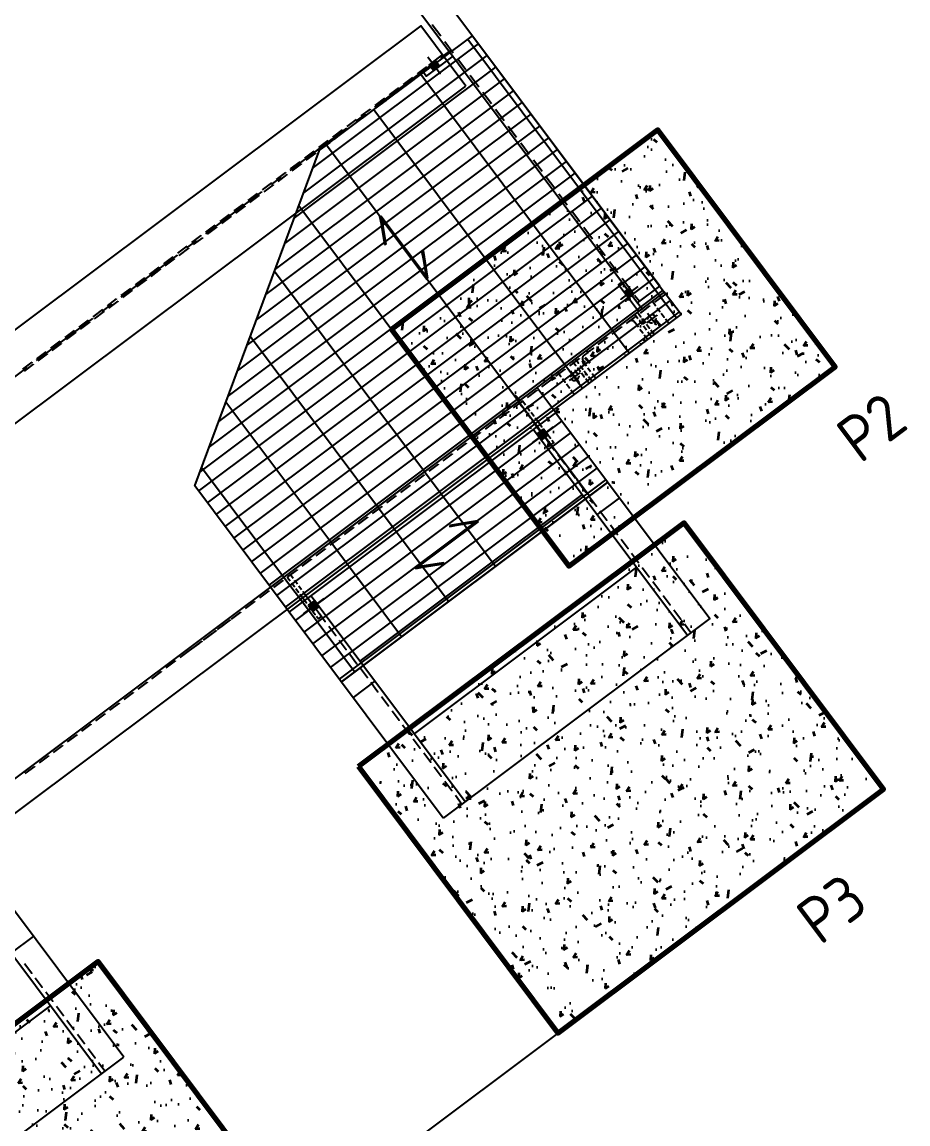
# Model space of a CAD drawing. Header units: metres. Extents: x 214070 to 217049, y 6350584 to 6351315.
# Drawn here: x 214354.674 to 214357.07, y 6351046.161 to 6351049.141 of the extents above; entities that cross this region are included whole.
import ezdxf

# ---------------------------------------------------------------- set-up
doc = ezdxf.new("R2010")
doc.units = ezdxf.units.M
for name, color, linetype, lineweight in [('GG31-E-PLN-001_DC Cable Route Layout Plan_RevA$0$0.25mm TEXT', 7, 'Continuous', 25), ('GG31-E-PLN-001_DC Cable Route Layout Plan_RevA$0$Concrete fill', 8, 'Continuous', 35), ('GG31-E-PLN-001_DC Cable Route Layout Plan_RevA$0$Footing', 7, 'Continuous', 70), ('GG31-E-PLN-001_DC Cable Route Layout Plan_RevA$0$Notes and texts', 7, 'Continuous', 35)]:
    doc.layers.add(name, color=color, linetype=linetype, lineweight=lineweight)
doc.layers.add('GG31-E-PLN-001_DC Cable Route Layout Plan_RevA$0$_0', color=7, linetype='Continuous')
doc.layers.add('GG31-E-PLN-001_DC Cable Route Layout Plan_RevA$0$Equipment', color=7, linetype='Continuous')
doc.styles.add('GG31-E-PLN-001_DC Cable Route Layout Plan_RevA$0$ISOCP', font='isocp.shx')
pattern_1 = [(49.99999999999999, (235573.2487750177, 6326018.134513894), (0.1434520365201507, -0.01255042699651902), [0.015, -0.165]), (355, (235573.2487750177, 6326018.134513894), (-0.0277502667226, 0.1504384267400024), [0.012, -0.132]), (100.45144446, (235573.2607293539, 6326018.133468025), (0.1157017693454224, 0.1378879981937259), [0.01274803839999998, -0.1402284223999997]), (46.18420000000001, (235573.2487750177, 6326018.174513894), (0.2134482661343145, -0.03310385615861531), [0.0225, -0.2475]), (96.63563549, (235573.2665623667, 6326018.171755233), (0.1869323891348457, 0.1948237201549101), [0.0191220684, -0.210342752]), (351.1841639899999, (235573.2487750177, 6326018.174513894), (0.1869323890109546, 0.1948237200539981), [0.018, -0.1980000002]), (21, (235573.2687750177, 6326018.164513894), (0.1193814104236923, -0.08052377813306777), [0.015, -0.165]), (326.0000000000001, (235573.2687750177, 6326018.164513894), (0.04866306638431635, 0.1450300090093706), [0.012, -0.132]), (71.45144474, (235573.2787234685, 6326018.157803579), (0.1680444753459942, 0.06450623056127076), [0.012748038, -0.1402284224]), (37.50000000000001, (235573.2487750177, 6326018.134513894), (0.002431971063458134, 0.0665787707662623), [0, -0.1304, 0, -0.134, 0, -0.1325]), (7.499999999999999, (235573.2487750177, 6326018.134513894), (0.05261390748842972, 0.07888234237647206), [0, -0.0764, 0, -0.1274, 0, -0.0505]), (327.5, (235573.2041750177, 6326018.134513894), (0.1067644872344818, -0.004510974346875952), [0, -0.05, 0, -0.156, 0, -0.207]), (317.5, (235573.1841750177, 6326018.134513894), (0.1166372338684772, 0.02002099646646354), [0, -0.065, 0, -0.1036, 0, -0.147])]

# ---------------------------------------------------------------- blocks, each defined once
blk = doc.blocks.new('GG31-E-PLN-001_DC Cable Route Layout Plan_RevA$0$HVSB-wanertown')
at = {"layer": 'GG31-E-PLN-001_DC Cable Route Layout Plan_RevA$0$Concrete fill'}
h = blk.add_hatch(dxfattribs=at)
h.set_pattern_fill('AR-CONC', color=256, scale=0.02)
h.set_pattern_definition(pattern_1)
h.paths.add_polyline_path([(235599.5501799489, 6326037.091947699), (235600.4501799489, 6326037.091947699), (235600.4501799489, 6326037.891947699), (235599.5501799489, 6326037.891947699)])
h = blk.add_hatch(dxfattribs=at)
h.set_pattern_fill('AR-CONC', color=256, scale=0.02)
h.set_pattern_definition([(49.99999999999999, (235573.8287750177, 6326018.134513894), (0.1434520365201507, -0.01255042699651902), [0.015, -0.165]), (355, (235573.8287750177, 6326018.134513894), (-0.0277502667226, 0.1504384267400024), [0.012, -0.132]), (100.45144446, (235573.8407293539, 6326018.133468025), (0.1157017693454224, 0.1378879981937259), [0.01274803839999998, -0.1402284223999997]), (46.18420000000001, (235573.8287750177, 6326018.174513894), (0.2134482661343145, -0.03310385615861531), [0.0225, -0.2475]), (96.63563549, (235573.8465623667, 6326018.171755233), (0.1869323891348457, 0.1948237201549101), [0.0191220684, -0.210342752]), (351.1841639899999, (235573.8287750177, 6326018.174513894), (0.1869323890109546, 0.1948237200539981), [0.018, -0.1980000002]), (21, (235573.8487750177, 6326018.164513894), (0.1193814104236923, -0.08052377813306777), [0.015, -0.165]), (326.0000000000001, (235573.8487750177, 6326018.164513894), (0.04866306638431635, 0.1450300090093706), [0.012, -0.132]), (71.45144474, (235573.8587234685, 6326018.157803579), (0.1680444753459942, 0.06450623056127076), [0.012748038, -0.1402284224]), (37.50000000000001, (235573.8287750177, 6326018.134513894), (0.002431971063458134, 0.0665787707662623), [0, -0.1304, 0, -0.134, 0, -0.1325]), (7.499999999999999, (235573.8287750177, 6326018.134513894), (0.05261390748842972, 0.07888234237647206), [0, -0.0764, 0, -0.1274, 0, -0.0505]), (327.5, (235573.7841750177, 6326018.134513894), (0.1067644872344818, -0.004510974346875952), [0, -0.05, 0, -0.156, 0, -0.207]), (317.5, (235573.7641750177, 6326018.134513894), (0.1166372338684772, 0.02002099646646354), [0, -0.065, 0, -0.1036, 0, -0.147])])
h.paths.add_polyline_path([(235597.8901799489, 6326036.098947699), (235597.8901799489, 6326036.9989477), (235596.7901799489, 6326036.9989477), (235596.7901799489, 6326036.098947699)])
h = blk.add_hatch(dxfattribs=at)
h.set_pattern_fill('AR-CONC', color=256, scale=0.02)
h.set_pattern_definition(pattern_1)
h.paths.add_polyline_path([(235598.7701799489, 6326036.098947699), (235599.8701799489, 6326036.098947699), (235599.8701799489, 6326036.9989477), (235598.7701799489, 6326036.9989477)])
at = {"layer": 'GG31-E-PLN-001_DC Cable Route Layout Plan_RevA$0$Equipment'}
h = blk.add_hatch(color=256, dxfattribs=at)
h.paths.add_polyline_path([(235600.0806513088, 6326038.403192716), (235600.0604515875, 6326038.403192716), (235600.0806513088, 6326038.384020099)])
h.paths.add_polyline_path([(235600.0604515875, 6326038.403192716), (235600.0806513088, 6326038.384020099), (235600.0604515875, 6326038.384020099)])
h = blk.add_hatch(color=256, dxfattribs=at)
h.paths.add_polyline_path([(235599.6722060956, 6326038.087529274), (235599.6756297772, 6326038.085817433), (235599.7081547522, 6326038.155318169)])
h.paths.add_polyline_path([(235599.6756297772, 6326038.085817433), (235599.7081547522, 6326038.155318169), (235599.7108936975, 6326038.15326396)])
h = blk.add_hatch(color=256, dxfattribs=at)
h.paths.add_polyline_path([(235599.7108936975, 6326038.154291064), (235599.7071276478, 6326038.154291064), (235599.7108936975, 6326037.944077015)])
h.paths.add_polyline_path([(235599.7071276478, 6326038.154291064), (235599.7108936975, 6326037.944077015), (235599.7071276478, 6326037.944077015)])
h = blk.add_hatch(color=256, dxfattribs=at)
h.paths.add_polyline_path([(235599.7081547522, 6326037.944761751), (235599.7108936975, 6326037.944077015), (235599.7430763044, 6326038.013235384)])
h.paths.add_polyline_path([(235599.7108936975, 6326037.944077015), (235599.7430763044, 6326038.013235384), (235599.7468423542, 6326038.011523543)])
h = blk.add_hatch(color=256, dxfattribs=at)
h.paths.add_polyline_path([(235600.1316641645, 6326037.57500414), (235600.1316641645, 6326037.595203862), (235600.1138610202, 6326037.57500414)])
h.paths.add_polyline_path([(235600.1316641645, 6326037.595203862), (235600.1138610202, 6326037.57500414), (235600.1138610202, 6326037.595203862)])
h = blk.add_hatch(color=256, dxfattribs=at)
h.paths.add_polyline_path([(235598.9227621964, 6326037.429497673), (235598.9227621964, 6326037.409297951), (235598.9446737586, 6326037.429497673)])
h.paths.add_polyline_path([(235598.9227621964, 6326037.409297951), (235598.9446737586, 6326037.429497673), (235598.9446737586, 6326037.409297951)])
h = blk.add_hatch(color=256, dxfattribs=at)
h.paths.add_polyline_path([(235599.7177410607, 6326037.409297951), (235599.7177410607, 6326037.429497673), (235599.6951447622, 6326037.409297951)])
h.paths.add_polyline_path([(235599.7177410607, 6326037.429497673), (235599.6951447622, 6326037.409297951), (235599.6951447622, 6326037.429497673)])
h = blk.add_hatch(color=256, dxfattribs=at)
h.paths.add_polyline_path([(235599.3585968623, 6326037.373349295), (235599.3565426534, 6326037.37061035), (235599.4260433896, 6326037.338427743)])
h.paths.add_polyline_path([(235599.3565426534, 6326037.37061035), (235599.4260433896, 6326037.338427743), (235599.4243315488, 6326037.334661693)])
h = blk.add_hatch(color=256, dxfattribs=at)
h.paths.add_polyline_path([(235599.2165140765, 6326037.338427743), (235599.2148022357, 6326037.334661693), (235599.2839606037, 6326037.302479086)])
h.paths.add_polyline_path([(235599.2148022357, 6326037.334661693), (235599.2839606037, 6326037.302479086), (235599.282248763, 6326037.29974014)])
h = blk.add_hatch(color=256, dxfattribs=at)
h.paths.add_polyline_path([(235599.4250162851, 6326037.334661693), (235599.4250162851, 6326037.338427743), (235599.215486972, 6326037.334661693)])
h.paths.add_polyline_path([(235599.4250162851, 6326037.338427743), (235599.215486972, 6326037.334661693), (235599.215486972, 6326037.338427743)])
at = {"layer": 'GG31-E-PLN-001_DC Cable Route Layout Plan_RevA$0$Equipment', "elevation": -6.260085190106653}
for points in [[(235600.1255015376, 6326039.370040396), (235600.050865279, 6326039.370040396), (235600.050865279, 6326039.445361391), (235600.1255015376, 6326039.445361391), (235600.1255015376, 6326039.440225868), (235600.1255015376, 6326037.550353633), (235600.2008225325, 6326037.550353633), (235600.2008225325, 6326039.445361391), (235600.1255015376, 6326039.445361391)], [(235600.1316641645, 6326038.447015841), (235600.1316641645, 6326038.485703442), (235600.1316641645, 6326038.485703442)], [(235600.0700378959, 6326038.423392437), (235600.0700378959, 6326038.366559323), (235600.0700378959, 6326038.366559323)], [(235600.1316641645, 6326038.390182726), (235600.1316641645, 6326038.427843223), (235600.1316641645, 6326038.427843223)], [(235598.5732519992, 6326038.399769034), (235598.667013182, 6326038.399769034), (235598.667013182, 6326038.399769034), (235598.6991957889, 6326038.399769034), (235598.6991957889, 6326038.399769034)], [(235598.6872129033, 6326038.403192716), (235598.7187107739, 6326038.403192716), (235598.7187107739, 6326038.403192716)], [(235598.6872129033, 6326038.396345353), (235598.7187107739, 6326038.396345353), (235598.7187107739, 6326038.396345353)], [(235598.7310360276, 6326038.399769034), (235598.9210503556, 6326038.399769034), (235598.9210503556, 6326038.399769034)], [(235598.7344597092, 6326038.403192716), (235598.7659575798, 6326038.403192716), (235598.7659575798, 6326038.403192716)], [(235598.7344597092, 6326038.396345353), (235598.7659575798, 6326038.396345353), (235598.7659575798, 6326038.396345353)], [(235598.7817065151, 6326038.403192716), (235598.8132043857, 6326038.403192716), (235598.8132043857, 6326038.403192716)], [(235598.7817065151, 6326038.396345353), (235598.8132043857, 6326038.396345353), (235598.8132043857, 6326038.396345353)], [(235598.8299804254, 6326038.403192716), (235598.861478296, 6326038.403192716), (235598.861478296, 6326038.403192716)], [(235598.8299804254, 6326038.396345353), (235598.861478296, 6326038.396345353), (235598.861478296, 6326038.396345353)], [(235598.8772272313, 6326038.403192716), (235598.9087251019, 6326038.403192716), (235598.9087251019, 6326038.403192716)], [(235598.8772272313, 6326038.396345353), (235598.9087251019, 6326038.396345353), (235598.9087251019, 6326038.396345353)], [(235598.9244740372, 6326038.403192716), (235598.9569990123, 6326038.403192716), (235598.9569990123, 6326038.403192716)], [(235598.9244740372, 6326038.396345353), (235598.9569990123, 6326038.396345353), (235598.9569990123, 6326038.396345353)], [(235598.9525482262, 6326038.399769034), (235598.9850732013, 6326038.399769034), (235598.9850732013, 6326038.399769034)], [(235598.9727479476, 6326038.403192716), (235599.0042458182, 6326038.403192716), (235599.0042458182, 6326038.403192716)], [(235598.9727479476, 6326038.396345353), (235599.0042458182, 6326038.396345353), (235599.0042458182, 6326038.396345353)], [(235599.0165710719, 6326038.399769034), (235599.2069277681, 6326038.399769034), (235599.2069277681, 6326038.399769034)], [(235599.0199947535, 6326038.403192716), (235599.0518349922, 6326038.403192716), (235599.0518349922, 6326038.403192716)], [(235599.0199947535, 6326038.396345353), (235599.0518349922, 6326038.396345353), (235599.0518349922, 6326038.396345353)], [(235599.0675839275, 6326038.403192716), (235599.0997665344, 6326038.403192716), (235599.0997665344, 6326038.403192716)], [(235599.0675839275, 6326038.396345353), (235599.0997665344, 6326038.396345353), (235599.0997665344, 6326038.396345353)], [(235599.1155154697, 6326038.403192716), (235599.1473557085, 6326038.403192716), (235599.1473557085, 6326038.403192716)], [(235599.1155154697, 6326038.396345353), (235599.1473557085, 6326038.396345353), (235599.1473557085, 6326038.396345353)], [(235599.1631046438, 6326038.403192716), (235599.1946025144, 6326038.403192716), (235599.1946025144, 6326038.403192716)], [(235599.1631046438, 6326038.396345353), (235599.1946025144, 6326038.396345353), (235599.1946025144, 6326038.396345353)], [(235599.2103514496, 6326038.403192716), (235599.2428764247, 6326038.403192716), (235599.2428764247, 6326038.403192716)], [(235599.2103514496, 6326038.396345353), (235599.2428764247, 6326038.396345353), (235599.2428764247, 6326038.396345353)], [(235599.239110375, 6326038.399769034), (235599.2709506137, 6326038.399769034), (235599.2709506137, 6326038.399769034)], [(235599.25862536, 6326038.403192716), (235599.2901232306, 6326038.403192716), (235599.2901232306, 6326038.403192716)], [(235599.25862536, 6326038.396345353), (235599.2901232306, 6326038.396345353), (235599.2901232306, 6326038.396345353)], [(235599.3024484843, 6326038.399769034), (235599.4924628123, 6326038.399769034), (235599.4924628123, 6326038.399769034)], [(235599.3058721659, 6326038.403192716), (235599.3373700365, 6326038.403192716), (235599.3373700365, 6326038.403192716)], [(235599.3058721659, 6326038.396345353), (235599.3373700365, 6326038.396345353), (235599.3373700365, 6326038.396345353)], [(235599.3541460762, 6326038.403192716), (235599.3856439469, 6326038.403192716), (235599.3856439469, 6326038.403192716)], [(235599.3541460762, 6326038.396345353), (235599.3856439469, 6326038.396345353), (235599.3856439469, 6326038.396345353)], [(235599.4013928821, 6326038.403192716), (235599.4328907527, 6326038.403192716), (235599.4328907527, 6326038.403192716)], [(235599.4013928821, 6326038.396345353), (235599.4328907527, 6326038.396345353), (235599.4328907527, 6326038.396345353)], [(235599.448639688, 6326038.403192716), (235599.4801375586, 6326038.403192716), (235599.4801375586, 6326038.403192716)], [(235599.448639688, 6326038.396345353), (235599.4801375586, 6326038.396345353), (235599.4801375586, 6326038.396345353)], [(235599.4969135984, 6326038.403192716), (235599.528411469, 6326038.403192716), (235599.528411469, 6326038.403192716)], [(235599.4969135984, 6326038.396345353), (235599.528411469, 6326038.396345353), (235599.528411469, 6326038.396345353)], [(235599.5249877874, 6326038.399769034), (235599.556485658, 6326038.399769034), (235599.556485658, 6326038.399769034)], [(235599.5441604043, 6326038.403192716), (235599.5756582749, 6326038.403192716), (235599.5756582749, 6326038.403192716)], [(235599.5441604043, 6326038.396345353), (235599.5756582749, 6326038.396345353), (235599.5756582749, 6326038.396345353)], [(235599.5879835286, 6326038.399769034), (235599.7790249611, 6326038.399769034), (235599.7790249611, 6326038.399769034)], [(235599.5917495783, 6326038.403192716), (235599.6239321852, 6326038.403192716), (235599.6239321852, 6326038.403192716)], [(235599.5917495783, 6326038.396345353), (235599.6239321852, 6326038.396345353), (235599.6239321852, 6326038.396345353)], [(235599.6396811205, 6326038.403192716), (235599.6715213593, 6326038.403192716), (235599.6715213593, 6326038.403192716)], [(235599.6396811205, 6326038.396345353), (235599.6715213593, 6326038.396345353), (235599.6715213593, 6326038.396345353)], [(235599.6872702946, 6326038.403192716), (235599.7187681652, 6326038.403192716), (235599.7187681652, 6326038.403192716)], [(235599.6872702946, 6326038.396345353), (235599.7187681652, 6326038.396345353), (235599.7187681652, 6326038.396345353)], [(235599.7081547522, 6326037.210382052), (235599.7081547522, 6326037.454832916), (235599.7081547522, 6326037.530153912), (235599.7081547522, 6326038.396345353)], [(235599.7345171005, 6326038.403192716), (235599.7670420755, 6326038.403192716), (235599.7670420755, 6326038.403192716)], [(235599.7345171005, 6326038.396345353), (235599.7670420755, 6326038.396345353), (235599.7670420755, 6326038.396345353)], [(235599.7827910108, 6326038.403192716), (235599.8142888814, 6326038.403192716), (235599.8142888814, 6326038.403192716)], [(235599.7827910108, 6326038.396345353), (235599.8142888814, 6326038.396345353), (235599.8142888814, 6326038.396345353)], [(235599.8108651998, 6326038.399769034), (235599.8423630704, 6326038.399769034), (235599.8423630704, 6326038.399769034)], [(235599.8300378167, 6326038.403192716), (235599.8615356873, 6326038.403192716), (235599.8615356873, 6326038.403192716)], [(235599.8300378167, 6326038.396345353), (235599.8615356873, 6326038.396345353), (235599.8615356873, 6326038.396345353)], [(235599.8676983142, 6326037.454832916), (235599.8676983142, 6326037.530153912), (235599.8676983142, 6326038.396345353)], [(235599.873860941, 6326038.399769034), (235600.0649023735, 6326038.399769034), (235600.0649023735, 6326038.399769034)], [(235599.8772846226, 6326038.403192716), (235599.9098095977, 6326038.403192716), (235599.9098095977, 6326038.403192716)], [(235599.8772846226, 6326038.396345353), (235599.9098095977, 6326038.396345353), (235599.9098095977, 6326038.396345353)], [(235599.925558533, 6326038.403192716), (235599.9570564035, 6326038.403192716), (235599.9570564035, 6326038.403192716)], [(235599.925558533, 6326038.396345353), (235599.9570564035, 6326038.396345353), (235599.9570564035, 6326038.396345353)], [(235599.9728053389, 6326038.403192716), (235600.0043032094, 6326038.403192716), (235600.0043032094, 6326038.403192716)], [(235599.9728053389, 6326038.396345353), (235600.0043032094, 6326038.396345353), (235600.0043032094, 6326038.396345353)], [(235600.0200521447, 6326038.403192716), (235600.0525771198, 6326038.403192716), (235600.0525771198, 6326038.403192716)], [(235600.0200521447, 6326038.396345353), (235600.0525771198, 6326038.396345353), (235600.0525771198, 6326038.396345353)], [(235600.0262147716, 6326037.454832916), (235600.0262147716, 6326037.530153912), (235600.0262147716, 6326038.396345353)], [(235600.0683260551, 6326038.403192716), (235600.1053018162, 6326038.403192716), (235600.1053018162, 6326038.403192716)], [(235600.0683260551, 6326038.396345353), (235600.1053018162, 6326038.396345353), (235600.1053018162, 6326038.396345353)], [(235600.0964002441, 6326038.399769034), (235600.1278981147, 6326038.399769034), (235600.1278981147, 6326038.399769034)], [(235600.1850735972, 6326037.454832916), (235600.1850735972, 6326037.530153912), (235600.1850735972, 6326038.396345353)], [(235599.6434471703, 6326038.3689559), (235600.2008225325, 6326038.3689559), (235600.2008225325, 6326038.3689559)], [(235600.1316641645, 6326038.333007243), (235600.1316641645, 6326038.370667741), (235600.1316641645, 6326038.370667741)], [(235599.5818209017, 6326038.329583562), (235600.2008225325, 6326038.329583562), (235600.2008225325, 6326038.329583562)], [(235599.519852265, 6326038.290211224), (235600.2008225325, 6326038.290211224), (235600.2008225325, 6326038.290211224)], [(235599.5496382948, 6326037.210382052), (235599.5496382948, 6326037.454832916), (235599.5496382948, 6326037.530153912), (235599.5496382948, 6326038.30938384)], [(235600.1316641645, 6326038.275147025), (235600.1316641645, 6326038.313834626), (235600.1316641645, 6326038.313834626)], [(235599.4582259965, 6326038.250838885), (235600.2008225325, 6326038.250838885), (235600.2008225325, 6326038.250838885)], [(235600.1316641645, 6326038.21831391), (235600.1316641645, 6326038.257001512), (235600.1316641645, 6326038.257001512)], [(235599.3907794692, 6326037.210382052), (235599.3907794692, 6326037.454832916), (235599.3907794692, 6326037.530153912), (235599.3907794692, 6326038.207015761)], [(235599.3969420961, 6326038.210439443), (235600.2008225325, 6326038.210439443), (235600.2008225325, 6326038.210439443)], [(235600.1316641645, 6326038.161138427), (235600.1316641645, 6326038.199141294), (235600.1316641645, 6326038.199141294)], [(235599.3346310912, 6326038.171067105), (235600.2008225325, 6326038.171067105), (235600.2008225325, 6326038.171067105)], [(235600.1316641645, 6326038.104305314), (235600.1316641645, 6326038.141965811), (235600.1316641645, 6326038.141965811)], [(235599.2733471908, 6326038.131352398), (235600.2008225325, 6326038.131352398), (235600.2008225325, 6326038.131352398)], [(235599.2120632904, 6326038.091295323), (235600.2008225325, 6326038.091295323), (235600.2008225325, 6326038.091295323)], [(235599.2322630118, 6326037.210382052), (235599.2322630118, 6326037.454832916), (235599.2322630118, 6326037.530153912), (235599.2322630118, 6326038.104305314)], [(235600.1316641645, 6326038.047472199), (235600.1316641645, 6326038.085132697), (235600.1316641645, 6326038.085132697)], [(235599.1497522856, 6326038.051580617), (235600.2008225325, 6326038.051580617), (235600.2008225325, 6326038.051580617)], [(235600.1316641645, 6326037.989611981), (235600.1316641645, 6326038.027957214), (235600.1316641645, 6326038.027957214)], [(235599.0737465543, 6326037.210382052), (235599.0737465543, 6326037.454832916), (235599.0737465543, 6326037.530153912), (235599.0737465543, 6326038.00262197)], [(235599.0884683852, 6326038.012208279), (235600.2008225325, 6326038.012208279), (235600.2008225325, 6326038.012208279)], [(235599.0271844848, 6326037.972151204), (235600.2008225325, 6326037.972151204), (235600.2008225325, 6326037.972151204)], [(235600.1316641645, 6326037.932436498), (235600.1316641645, 6326037.9711241), (235600.1316641645, 6326037.9711241)], [(235598.9648734799, 6326037.932436498), (235600.2008225325, 6326037.932436498), (235600.2008225325, 6326037.932436498)], [(235598.9148877288, 6326037.210382052), (235598.9148877288, 6326037.454832916), (235598.9148877288, 6326037.530153912), (235598.9148877288, 6326037.900938627)], [(235600.1316641645, 6326037.87628812), (235600.1316641645, 6326037.913263881), (235600.1316641645, 6326037.913263881)], [(235598.9035895795, 6326037.894091264), (235600.2008225325, 6326037.894091264), (235600.2008225325, 6326037.894091264)], [(235598.8703798681, 6326037.854376557), (235600.2008225325, 6326037.854376557), (235600.2008225325, 6326037.854376557)], [(235600.1316641645, 6326037.819455005), (235600.1316641645, 6326037.857115503), (235600.1316641645, 6326037.857115503)], [(235598.8703798681, 6326037.814319483), (235600.2008225325, 6326037.814319483), (235600.2008225325, 6326037.814319483)], [(235600.1316641645, 6326037.761594786), (235600.1316641645, 6326037.800282389), (235600.1316641645, 6326037.800282389)], [(235598.8703798681, 6326037.774947145), (235600.2008225325, 6326037.774947145), (235600.2008225325, 6326037.774947145)], [(235598.8703798681, 6326037.735232439), (235600.2008225325, 6326037.735232439), (235600.2008225325, 6326037.735232439)], [(235600.1316641645, 6326037.704761673), (235600.1316641645, 6326037.743106906), (235600.1316641645, 6326037.743106906)], [(235598.8703798681, 6326037.695175364), (235600.2008225325, 6326037.695175364), (235600.2008225325, 6326037.695175364)], [(235600.1316641645, 6326037.64758619), (235600.1316641645, 6326037.685246687), (235600.1316641645, 6326037.685246687)], [(235598.8703798681, 6326037.655460658), (235600.2008225325, 6326037.655460658), (235600.2008225325, 6326037.655460658)], [(235598.8703798681, 6326037.61608832), (235600.2008225325, 6326037.61608832), (235600.2008225325, 6326037.61608832)], [(235600.1316641645, 6326037.590753076), (235600.1316641645, 6326037.628413573), (235600.1316641645, 6326037.628413573)], [(235598.8703798681, 6326037.576715981), (235600.2008225325, 6326037.576715981), (235600.2008225325, 6326037.576715981)], [(235600.1525486221, 6326037.585617553), (235600.0957155078, 6326037.585617553), (235600.0957155078, 6326037.585617553)], [(235600.1316641645, 6326037.550353633), (235600.1316641645, 6326037.571580458), (235600.1316641645, 6326037.571580458)], [(235598.0371698402, 6326037.523991285), (235598.0696948152, 6326037.523991285), (235598.0696948152, 6326037.523991285)], [(235598.0854437505, 6326037.523991285), (235598.1169416211, 6326037.523991285), (235598.1169416211, 6326037.523991285)], [(235598.1326905564, 6326037.523991285), (235598.164188427, 6326037.523991285), (235598.164188427, 6326037.523991285)], [(235598.1799373623, 6326037.523991285), (235598.2124623373, 6326037.523991285), (235598.2124623373, 6326037.523991285)], [(235598.2282112727, 6326037.523991285), (235598.2597091432, 6326037.523991285), (235598.2597091432, 6326037.523991285)], [(235598.2754580785, 6326037.523991285), (235598.3069559491, 6326037.523991285), (235598.3069559491, 6326037.523991285)], [(235598.3227048844, 6326037.523991285), (235598.3552298595, 6326037.523991285), (235598.3552298595, 6326037.523991285)], [(235598.3709787948, 6326037.523991285), (235598.4024766654, 6326037.523991285), (235598.4024766654, 6326037.523991285)], [(235598.4182256007, 6326037.523991285), (235598.4497234712, 6326037.523991285), (235598.4497234712, 6326037.523991285)], [(235598.4654724066, 6326037.523991285), (235598.4979973816, 6326037.523991285), (235598.4979973816, 6326037.523991285)], [(235598.5137463169, 6326037.523991285), (235598.5452441875, 6326037.523991285), (235598.5452441875, 6326037.523991285)], [(235598.5609931228, 6326037.523991285), (235598.5924909934, 6326037.523991285), (235598.5924909934, 6326037.523991285)], [(235598.5923769234, 6326037.523991285), (235598.6231900576, 6326037.523991285), (235598.6231900576, 6326037.523991285)], [(235598.6037319889, 6326037.523991285), (235598.6352298595, 6326037.523991285), (235598.6352298595, 6326037.523991285)], [(235598.6389389929, 6326037.523991285), (235598.6704368635, 6326037.523991285), (235598.6704368635, 6326037.523991285)], [(235598.6513211629, 6326037.523991285), (235598.6828190335, 6326037.523991285), (235598.6828190335, 6326037.523991285)], [(235598.6872129033, 6326037.523991285), (235598.7187107739, 6326037.523991285), (235598.7187107739, 6326037.523991285)], [(235598.6985679688, 6326037.523991285), (235598.7310929439, 6326037.523991285), (235598.7310929439, 6326037.523991285)], [(235598.7344597092, 6326037.523991285), (235598.7659575798, 6326037.523991285), (235598.7659575798, 6326037.523991285)], [(235598.7817065151, 6326037.523991285), (235598.8132043857, 6326037.523991285), (235598.8132043857, 6326037.523991285)], [(235598.8299804254, 6326037.523991285), (235598.861478296, 6326037.523991285), (235598.861478296, 6326037.523991285)], [(235598.8703798681, 6326037.536316538), (235600.2008225325, 6326037.536316538), (235600.2008225325, 6326037.536316538)], [(235598.8703798681, 6326037.445246608), (235598.8703798681, 6326037.530153912), (235598.8703798681, 6326037.530153912)], [(235598.8772272313, 6326037.523991285), (235598.9087251019, 6326037.523991285), (235598.9087251019, 6326037.523991285)], [(235598.9333756093, 6326037.512008399), (235598.9333756093, 6326037.523991285), (235598.9227621964, 6326037.523991285), (235598.9227621964, 6326037.512008399)], [(235598.9244740372, 6326037.523991285), (235598.9569990123, 6326037.523991285), (235598.9569990123, 6326037.523991285)], [(235598.9727479476, 6326037.523991285), (235599.0042458182, 6326037.523991285), (235599.0042458182, 6326037.523991285)], [(235599.0199947535, 6326037.523991285), (235599.0518349922, 6326037.523991285), (235599.0518349922, 6326037.523991285)], [(235599.0675839275, 6326037.523991285), (235599.0997665344, 6326037.523991285), (235599.0997665344, 6326037.523991285)], [(235599.1155154697, 6326037.523991285), (235599.1473557085, 6326037.523991285), (235599.1473557085, 6326037.523991285)], [(235599.1631046438, 6326037.523991285), (235599.1946025144, 6326037.523991285), (235599.1946025144, 6326037.523991285)], [(235599.2103514496, 6326037.523991285), (235599.2428764247, 6326037.523991285), (235599.2428764247, 6326037.523991285)], [(235599.25862536, 6326037.523991285), (235599.2901232306, 6326037.523991285), (235599.2901232306, 6326037.523991285)], [(235599.3058721659, 6326037.523991285), (235599.3373700365, 6326037.523991285), (235599.3373700365, 6326037.523991285)], [(235599.3541460762, 6326037.523991285), (235599.3856439469, 6326037.523991285), (235599.3856439469, 6326037.523991285)], [(235599.4013928821, 6326037.523991285), (235599.4328907527, 6326037.523991285), (235599.4328907527, 6326037.523991285)], [(235599.448639688, 6326037.523991285), (235599.4801375586, 6326037.523991285), (235599.4801375586, 6326037.523991285)], [(235599.4969135984, 6326037.523991285), (235599.528411469, 6326037.523991285), (235599.528411469, 6326037.523991285)], [(235599.5441604043, 6326037.523991285), (235599.5756582749, 6326037.523991285), (235599.5756582749, 6326037.523991285)], [(235599.5917495783, 6326037.523991285), (235599.6239321852, 6326037.523991285), (235599.6239321852, 6326037.523991285)], [(235599.6396811205, 6326037.523991285), (235599.6715213593, 6326037.523991285), (235599.6715213593, 6326037.523991285)], [(235599.6872702946, 6326037.523991285), (235599.7187681652, 6326037.523991285), (235599.7187681652, 6326037.523991285)], [(235599.7071276478, 6326037.512008399), (235599.7071276478, 6326037.523991285), (235599.7177410607, 6326037.523991285), (235599.7177410607, 6326037.512008399)], [(235599.7345171005, 6326037.523991285), (235599.7670420755, 6326037.523991285), (235599.7670420755, 6326037.523991285)], [(235599.7704657571, 6326037.445246608), (235599.7704657571, 6326037.530153912), (235599.7704657571, 6326037.530153912)], [(235599.7827910108, 6326037.523991285), (235599.8142888814, 6326037.523991285), (235599.8142888814, 6326037.523991285)], [(235599.8300378167, 6326037.523991285), (235599.8615356873, 6326037.523991285), (235599.8615356873, 6326037.523991285)], [(235599.8406512296, 6326037.530153912), (235599.8406512296, 6326037.51543208), (235599.8406512296, 6326037.51543208)], [(235599.8772846226, 6326037.523991285), (235599.9098095977, 6326037.523991285), (235599.9098095977, 6326037.523991285)], [(235599.8906369808, 6326037.530153912), (235599.8906369808, 6326037.51543208), (235599.8906369808, 6326037.51543208)], [(235599.9002232892, 6326037.530153912), (235599.9002232892, 6326037.51543208), (235599.9002232892, 6326037.51543208)], [(235599.9728053389, 6326037.523991285), (235600.0043032094, 6326037.523991285), (235600.0043032094, 6326037.523991285)], [(235600.0200521447, 6326037.523991285), (235600.0525771198, 6326037.523991285), (235600.0525771198, 6326037.523991285)], [(235600.0683260551, 6326037.523991285), (235600.0998239257, 6326037.523991285), (235600.0998239257, 6326037.523991285)], [(235600.0885257765, 6326037.495917096), (235600.0885257765, 6326037.512693135), (235600.0885257765, 6326037.514404976), (235600.0878410401, 6326037.517143921), (235600.0868139357, 6326037.518855763), (235600.0851020949, 6326037.520567603), (235600.0833902541, 6326037.522279444), (235600.0816784133, 6326037.523306549), (235600.078939468, 6326037.523991285), (235600.0762005227, 6326037.523991285)], [(235600.1008510302, 6326037.51543208), (235600.1008510302, 6326037.530153912), (235600.1008510302, 6326037.530153912)], [(235600.1104373386, 6326037.530153912), (235600.1104373386, 6326037.51543208), (235600.1104373386, 6326037.51543208)], [(235600.115572861, 6326037.523991285), (235600.1474130997, 6326037.523991285), (235600.1474130997, 6326037.523991285)], [(235600.1604230898, 6326037.530153912), (235600.1604230898, 6326037.51543208), (235600.1604230898, 6326037.51543208)], [(235600.1638467713, 6326037.523991285), (235600.2008225325, 6326037.523991285), (235600.2008225325, 6326037.523991285)], [(235598.8703798681, 6326037.502079722), (235600.2008225325, 6326037.502079722), (235600.2008225325, 6326037.502079722)], [(235598.9227621964, 6326037.505845772), (235598.9227621964, 6326037.492493414), (235598.9227621964, 6326037.492493414)], [(235598.9227621964, 6326037.486330787), (235598.9227621964, 6326037.474005533), (235598.9227621964, 6326037.474005533)], [(235598.9333756093, 6326037.492493414), (235598.9333756093, 6326037.505845772), (235598.9333756093, 6326037.505845772)], [(235598.9333756093, 6326037.474005533), (235598.9333756093, 6326037.486330787), (235598.9333756093, 6326037.486330787)], [(235599.7071276478, 6326037.492493414), (235599.7071276478, 6326037.505845772), (235599.7071276478, 6326037.505845772)], [(235599.7071276478, 6326037.474005533), (235599.7071276478, 6326037.486330787), (235599.7071276478, 6326037.486330787)], [(235599.7177410607, 6326037.505845772), (235599.7177410607, 6326037.492493414), (235599.7177410607, 6326037.492493414)], [(235599.7177410607, 6326037.486330787), (235599.7177410607, 6326037.474005533), (235599.7177410607, 6326037.474005533)], [(235599.8406512296, 6326037.508242349), (235599.8406512296, 6326037.495917096), (235599.8406512296, 6326037.495917096)], [(235599.8406512296, 6326037.490096837), (235599.8406512296, 6326037.476744479), (235599.8406512296, 6326037.476744479)], [(235599.8526341152, 6326037.492493414), (235599.8878980355, 6326037.492493414), (235599.8878980355, 6326037.492493414)], [(235599.8598238465, 6326037.492493414), (235599.8598238465, 6326037.491808678), (235599.8598238465, 6326037.490096837), (235599.8605085828, 6326037.488042628), (235599.8615356873, 6326037.486330787), (235599.8632475281, 6326037.484618946), (235599.8649593689, 6326037.482907105)], [(235599.8704372594, 6326037.503791563), (235599.8687254186, 6326037.503791563), (235599.8666712097, 6326037.503106827), (235599.8649593689, 6326037.502079722), (235599.8632475281, 6326037.501394986), (235599.8615356873, 6326037.499683145), (235599.8605085828, 6326037.497971305)], [(235599.8704372594, 6326037.512693135), (235599.8704372594, 6326037.473320797), (235599.8704372594, 6326037.473320797)], [(235599.8704372594, 6326037.481880001), (235599.8711219957, 6326037.481880001), (235599.8728338365, 6326037.481880001), (235599.8745456773, 6326037.482907105), (235599.8765998863, 6326037.48393421), (235599.8783117271, 6326037.48564605), (235599.8800235679, 6326037.486330787), (235599.8800235679, 6326037.487357892)], [(235599.8817354086, 6326037.492493414), (235599.8817354086, 6326037.49523236), (235599.8807083042, 6326037.4969442), (235599.8800235679, 6326037.498656041), (235599.8783117271, 6326037.500367882), (235599.8765998863, 6326037.501394986), (235599.8755727818, 6326037.502079722)], [(235599.8906369808, 6326037.508242349), (235599.8906369808, 6326037.495917096), (235599.8906369808, 6326037.495917096)], [(235599.8906369808, 6326037.490096837), (235599.8906369808, 6326037.476744479), (235599.8906369808, 6326037.476744479)], [(235599.9002232892, 6326037.508242349), (235599.9002232892, 6326037.495917096), (235599.9002232892, 6326037.495917096)], [(235599.9002232892, 6326037.490096837), (235599.9002232892, 6326037.476744479), (235599.9002232892, 6326037.476744479)], [(235599.9125485429, 6326037.495917096), (235599.9125485429, 6326037.512693135), (235599.9125485429, 6326037.512693135)], [(235599.9125485429, 6326037.477771583), (235599.9125485429, 6326037.490096837), (235599.9125485429, 6326037.490096837)], [(235600.0885257765, 6326037.490096837), (235600.0885257765, 6326037.477771583), (235600.0885257765, 6326037.477771583)], [(235600.1008510302, 6326037.495917096), (235600.1008510302, 6326037.508242349), (235600.1008510302, 6326037.508242349)], [(235600.1008510302, 6326037.476744479), (235600.1008510302, 6326037.490096837), (235600.1008510302, 6326037.490096837)], [(235600.1104373386, 6326037.508242349), (235600.1104373386, 6326037.495917096), (235600.1104373386, 6326037.495917096)], [(235600.1104373386, 6326037.490096837), (235600.1104373386, 6326037.476744479), (235600.1104373386, 6326037.476744479)], [(235600.1131762839, 6326037.492493414), (235600.1480978361, 6326037.492493414), (235600.1480978361, 6326037.492493414)], [(235600.1193389107, 6326037.492493414), (235600.1193389107, 6326037.491808678), (235600.120023647, 6326037.490096837), (235600.1210507515, 6326037.488042628), (235600.1217354878, 6326037.486330787), (235600.1234473286, 6326037.484618946), (235600.1255015376, 6326037.482907105)], [(235600.1306370599, 6326037.503791563), (235600.1289252192, 6326037.503791563), (235600.1272133784, 6326037.503106827), (235600.1255015376, 6326037.502079722), (235600.1234473286, 6326037.501394986), (235600.1217354878, 6326037.499683145), (235600.1210507515, 6326037.497971305)], [(235600.1306370599, 6326037.512693135), (235600.1306370599, 6326037.473320797), (235600.1306370599, 6326037.473320797)], [(235600.1306370599, 6326037.481880001), (235600.1316641645, 6326037.481880001), (235600.1333760052, 6326037.481880001), (235600.135087846, 6326037.482907105), (235600.1367996868, 6326037.48393421), (235600.1385115276, 6326037.48564605), (235600.1402233684, 6326037.486330787), (235600.1402233684, 6326037.487357892)], [(235600.1412504729, 6326037.492493414), (235600.1412504729, 6326037.49523236), (235600.1412504729, 6326037.4969442), (235600.1402233684, 6326037.498656041), (235600.1385115276, 6326037.500367882), (235600.1367996868, 6326037.501394986), (235600.1357725823, 6326037.502079722)], [(235600.1604230898, 6326037.508242349), (235600.1604230898, 6326037.495917096), (235600.1604230898, 6326037.495917096)], [(235600.1604230898, 6326037.490096837), (235600.1604230898, 6326037.476744479), (235600.1604230898, 6326037.476744479)], [(235598.8703798681, 6326037.462707384), (235600.2008225325, 6326037.462707384), (235600.2008225325, 6326037.462707384)], [(235598.9227621964, 6326037.46715817), (235598.9227621964, 6326037.454832916), (235598.9227621964, 6326037.454832916), (235598.9227621964, 6326037.445246608), (235598.9227621964, 6326037.445246608), (235598.9227621964, 6326037.437372141), (235598.9227621964, 6326037.437372141)], [(235598.9333756093, 6326037.46715817), (235598.9333756093, 6326037.46715817), (235598.9333756093, 6326037.454832916), (235598.9333756093, 6326037.445246608), (235598.9333756093, 6326037.445246608), (235598.9333756093, 6326037.445246608), (235598.9333756093, 6326037.437372141)], [(235599.7071276478, 6326037.46715817), (235599.7071276478, 6326037.46715817), (235599.7071276478, 6326037.454832916), (235599.7071276478, 6326037.445246608), (235599.7071276478, 6326037.445246608), (235599.7071276478, 6326037.445246608), (235599.7071276478, 6326037.437372141)], [(235599.7177410607, 6326037.46715817), (235599.7177410607, 6326037.454832916), (235599.7177410607, 6326037.454832916), (235599.7177410607, 6326037.445246608), (235599.7177410607, 6326037.445246608), (235599.7177410607, 6326037.437372141), (235599.7177410607, 6326037.437372141)], [(235599.8406512296, 6326037.470581852), (235599.8406512296, 6326037.454832916), (235599.8406512296, 6326037.454832916)], [(235599.8906369808, 6326037.470581852), (235599.8906369808, 6326037.454832916), (235599.8906369808, 6326037.454832916)], [(235599.9002232892, 6326037.470581852), (235599.9002232892, 6326037.454832916), (235599.9125485429, 6326037.454832916), (235599.9125485429, 6326037.470581852)], [(235600.0885257765, 6326037.470581852), (235600.0885257765, 6326037.454832916), (235600.1008510302, 6326037.454832916), (235600.1008510302, 6326037.470581852)], [(235600.1104373386, 6326037.470581852), (235600.1104373386, 6326037.454832916), (235600.1104373386, 6326037.454832916)], [(235600.1604230898, 6326037.470581852), (235600.1604230898, 6326037.454832916), (235600.1604230898, 6326037.454832916)], [(235597.7156861392, 6326037.445246608), (235597.7156861392, 6326036.750239247), (235597.7156861392, 6326036.750239247)], [(235598.9227621964, 6326037.430182409), (235598.9227621964, 6326037.418199523), (235598.9227621964, 6326037.418199523)], [(235598.9333756093, 6326037.445246608), (235598.9333756093, 6326037.415460578), (235598.9333756093, 6326037.415460578)], [(235598.9333756093, 6326037.418199523), (235598.9333756093, 6326037.430182409), (235598.9333756093, 6326037.430182409)], [(235598.9446737586, 6326037.445246608), (235598.9446737586, 6326036.750239247), (235598.9446737586, 6326036.750239247)], [(235599.6951447622, 6326037.445246608), (235599.6951447622, 6326036.750239247), (235599.6951447622, 6326036.750239247)], [(235599.7071276478, 6326037.445246608), (235599.7071276478, 6326037.415460578), (235599.7071276478, 6326037.415460578)], [(235599.7071276478, 6326037.418199523), (235599.7071276478, 6326037.430182409), (235599.7071276478, 6326037.430182409)], [(235599.7177410607, 6326037.430182409), (235599.7177410607, 6326037.418199523), (235599.7177410607, 6326037.418199523)], [(235598.8703798681, 6326037.417172419), (235599.7704657571, 6326037.417172419), (235599.7704657571, 6326037.417172419)], [(235598.8984540572, 6326037.41888426), (235598.9682971615, 6326037.41888426), (235598.9682971615, 6326037.41888426)], [(235598.9227621964, 6326037.412036897), (235598.9227621964, 6326037.398684539), (235598.9227621964, 6326037.398684539)], [(235598.9333756093, 6326037.398684539), (235598.9333756093, 6326037.412036897), (235598.9333756093, 6326037.412036897)], [(235598.9333756093, 6326037.399711643), (235598.9333756093, 6326037.367186668), (235598.9333756093, 6326037.367186668)], [(235599.7423915681, 6326037.41888426), (235599.6722060956, 6326037.41888426), (235599.6722060956, 6326037.41888426)], [(235599.7071276478, 6326037.398684539), (235599.7071276478, 6326037.412036897), (235599.7071276478, 6326037.412036897)], [(235599.7071276478, 6326037.399711643), (235599.7071276478, 6326037.367186668), (235599.7071276478, 6326037.367186668)], [(235599.7177410607, 6326037.412036897), (235599.7177410607, 6326037.398684539), (235599.7177410607, 6326037.398684539)], [(235598.8703798681, 6326037.377800081), (235599.7704657571, 6326037.377800081), (235599.7704657571, 6326037.377800081)], [(235598.9227621964, 6326037.392521911), (235598.9227621964, 6326037.383962708), (235598.9333756093, 6326037.383962708), (235598.9333756093, 6326037.392521911)], [(235599.7177410607, 6326037.392521911), (235599.7177410607, 6326037.383962708), (235599.7071276478, 6326037.383962708), (235599.7071276478, 6326037.392521911)], [(235598.8703798681, 6326037.338427743), (235599.7704657571, 6326037.338427743), (235599.7704657571, 6326037.338427743)], [(235598.9333756093, 6326037.351437733), (235598.9333756093, 6326037.319939862), (235598.9333756093, 6326037.319939862)], [(235599.7071276478, 6326037.351437733), (235599.7071276478, 6326037.319939862), (235599.7071276478, 6326037.319939862)], [(235598.8703798681, 6326037.2980283), (235599.7704657571, 6326037.2980283), (235599.7704657571, 6326037.2980283)], [(235598.9333756093, 6326037.304190927), (235598.9333756093, 6326037.272693057), (235598.9333756093, 6326037.272693057)], [(235599.7071276478, 6326037.304190927), (235599.7071276478, 6326037.272693057), (235599.7071276478, 6326037.272693057)], [(235598.8703798681, 6326037.258655962), (235599.7704657571, 6326037.258655962), (235599.7704657571, 6326037.258655962)], [(235598.9333756093, 6326037.256944121), (235598.9333756093, 6326037.224419146), (235598.9333756093, 6326037.224419146)], [(235599.7071276478, 6326037.256944121), (235599.7071276478, 6326037.224419146), (235599.7071276478, 6326037.224419146)], [(235598.8703798681, 6326037.218941255), (235599.7704657571, 6326037.218941255), (235599.7704657571, 6326037.218941255)], [(235599.6951447622, 6326037.225103882), (235598.9446737586, 6326037.225103882), (235598.9446737586, 6326037.225103882)], [(235598.9333756093, 6326037.20867021), (235598.9333756093, 6326037.17717234), (235598.9333756093, 6326037.17717234)], [(235599.7071276478, 6326037.20867021), (235599.7071276478, 6326037.17717234), (235599.7071276478, 6326037.17717234)], [(235597.7156861392, 6326037.157657355), (235597.7910071341, 6326037.157657355), (235597.7910071341, 6326037.157657355)], [(235598.9446737586, 6326037.157657355), (235598.8703798681, 6326037.157657355), (235598.8703798681, 6326037.157657355)], [(235598.9333756093, 6326037.161423405), (235598.9333756093, 6326037.129583166), (235598.9333756093, 6326037.129583166)], [(235599.7704657571, 6326037.157657355), (235599.6951447622, 6326037.157657355), (235599.6951447622, 6326037.157657355)], [(235599.7071276478, 6326037.161423405), (235599.7071276478, 6326037.129583166), (235599.7071276478, 6326037.129583166)], [(235597.7280113929, 6326037.11383423), (235597.7280113929, 6326037.081651623), (235597.7280113929, 6326037.081651623)], [(235598.9333756093, 6326037.11383423), (235598.9333756093, 6326037.081651623), (235598.9333756093, 6326037.081651623)], [(235599.7071276478, 6326037.11383423), (235599.7071276478, 6326037.081651623), (235599.7071276478, 6326037.081651623)], [(235597.7280113929, 6326037.06556032), (235597.7280113929, 6326037.03406245), (235597.7280113929, 6326037.03406245)], [(235598.9333756093, 6326037.06556032), (235598.9333756093, 6326037.03406245), (235598.9333756093, 6326037.03406245)], [(235599.7071276478, 6326037.06556032), (235599.7071276478, 6326037.03406245), (235599.7071276478, 6326037.03406245)], [(235597.7280113929, 6326037.018313514), (235597.7280113929, 6326036.986815643), (235597.7280113929, 6326036.986815643)], [(235598.9333756093, 6326037.018313514), (235598.9333756093, 6326036.986815643), (235598.9333756093, 6326036.986815643)], [(235599.7071276478, 6326037.018313514), (235599.7071276478, 6326036.986815643), (235599.7071276478, 6326036.986815643)], [(235596.9652151356, 6326036.979968281), (235597.7156861392, 6326036.979968281), (235597.7156861392, 6326036.979968281)], [(235599.6951447622, 6326036.979968281), (235598.9446737586, 6326036.979968281), (235598.9446737586, 6326036.979968281)], [(235597.7280113929, 6326036.970039604), (235597.7280113929, 6326036.938541734), (235597.7280113929, 6326036.938541734)], [(235598.9333756093, 6326036.970039604), (235598.9333756093, 6326036.938541734), (235598.9333756093, 6326036.938541734)], [(235599.7071276478, 6326036.970039604), (235599.7071276478, 6326036.938541734), (235599.7071276478, 6326036.938541734)], [(235597.7280113929, 6326036.922792798), (235597.7280113929, 6326036.891294927), (235597.7280113929, 6326036.891294927)], [(235598.9333756093, 6326036.922792798), (235598.9333756093, 6326036.891294927), (235598.9333756093, 6326036.891294927)], [(235599.7071276478, 6326036.922792798), (235599.7071276478, 6326036.891294927), (235599.7071276478, 6326036.891294927)], [(235597.7280113929, 6326036.875545993), (235597.7280113929, 6326036.844048122), (235597.7280113929, 6326036.844048122)], [(235598.9333756093, 6326036.875545993), (235598.9333756093, 6326036.844048122), (235598.9333756093, 6326036.844048122)], [(235599.7071276478, 6326036.875545993), (235599.7071276478, 6326036.844048122), (235599.7071276478, 6326036.844048122)], [(235597.7280113929, 6326036.827272082), (235597.7280113929, 6326036.795774211), (235597.7280113929, 6326036.795774211)], [(235598.9333756093, 6326036.827272082), (235598.9333756093, 6326036.795774211), (235598.9333756093, 6326036.795774211)], [(235599.7071276478, 6326036.827272082), (235599.7071276478, 6326036.795774211), (235599.7071276478, 6326036.795774211)], [(235597.7280113929, 6326036.780025276), (235597.7280113929, 6326036.750239247), (235597.7280113929, 6326036.750239247)], [(235598.9333756093, 6326036.780025276), (235598.9333756093, 6326036.750239247), (235598.9333756093, 6326036.750239247)], [(235599.7071276478, 6326036.780025276), (235599.7071276478, 6326036.750239247), (235599.7071276478, 6326036.750239247)]]:
    blk.add_lwpolyline(points, dxfattribs=at)
for points in [[(235600.1053018162, 6326038.298085691), (235600.1053018162, 6326038.501452377), (235596.5550580816, 6326038.501452377), (235596.5550580816, 6326038.298085691)], [(235600.2008225325, 6326037.530153912), (235598.8703798681, 6326037.530153912), (235598.8703798681, 6326037.872179702), (235599.6845313493, 6326038.396345353), (235600.2008225325, 6326038.396345353)], [(235600.03580108, 6326038.396345353), (235600.1255015376, 6326038.396345353), (235600.1255015376, 6326038.384020099), (235600.03580108, 6326038.384020099)], [(235600.0806513088, 6326038.403192716), (235600.0604515875, 6326038.403192716), (235600.0806513088, 6326038.384020099)], [(235600.0604515875, 6326038.403192716), (235600.0806513088, 6326038.384020099), (235600.0604515875, 6326038.384020099)], [(235599.6722060956, 6326038.087529274), (235599.6756297772, 6326038.085817433), (235599.7081547522, 6326038.155318169)], [(235599.6756297772, 6326038.085817433), (235599.7081547522, 6326038.155318169), (235599.7108936975, 6326038.15326396)], [(235599.7108936975, 6326038.154291064), (235599.7071276478, 6326038.154291064), (235599.7108936975, 6326037.944077015)], [(235599.7071276478, 6326038.154291064), (235599.7108936975, 6326037.944077015), (235599.7071276478, 6326037.944077015)], [(235599.7081547522, 6326037.944761751), (235599.7108936975, 6326037.944077015), (235599.7430763044, 6326038.013235384)], [(235599.7108936975, 6326037.944077015), (235599.7430763044, 6326038.013235384), (235599.7468423542, 6326038.011523543)], [(235600.1255015376, 6326037.620539105), (235600.1255015376, 6326037.530153912), (235600.1138610202, 6326037.530153912), (235600.1138610202, 6326037.620539105)], [(235600.1316641645, 6326037.57500414), (235600.1316641645, 6326037.595203862), (235600.1138610202, 6326037.57500414)], [(235600.1316641645, 6326037.595203862), (235600.1138610202, 6326037.57500414), (235600.1138610202, 6326037.595203862)], [(235600.2008225325, 6326037.454832916), (235600.2008225325, 6326037.530153912), (235596.4605644698, 6326037.530153912), (235596.4605644698, 6326037.454832916)], [(235597.7910071341, 6326036.750239247), (235597.7910071341, 6326037.445246608), (235596.8898941407, 6326037.445246608), (235596.8898941407, 6326036.750239247)], [(235598.8703798681, 6326036.750239247), (235598.8703798681, 6326037.445246608), (235599.7704657571, 6326037.445246608), (235599.7704657571, 6326036.750239247)], [(235598.9227621964, 6326037.429497673), (235598.9227621964, 6326037.409297951), (235598.9446737586, 6326037.429497673)], [(235598.9227621964, 6326037.409297951), (235598.9446737586, 6326037.429497673), (235598.9446737586, 6326037.409297951)], [(235599.7177410607, 6326037.409297951), (235599.7177410607, 6326037.429497673), (235599.6951447622, 6326037.409297951)], [(235599.7177410607, 6326037.429497673), (235599.6951447622, 6326037.409297951), (235599.6951447622, 6326037.429497673)], [(235599.3585968623, 6326037.373349295), (235599.3565426534, 6326037.37061035), (235599.4260433896, 6326037.338427743)], [(235599.3565426534, 6326037.37061035), (235599.4260433896, 6326037.338427743), (235599.4243315488, 6326037.334661693)], [(235599.2165140765, 6326037.338427743), (235599.2148022357, 6326037.334661693), (235599.2839606037, 6326037.302479086)], [(235599.2148022357, 6326037.334661693), (235599.2839606037, 6326037.302479086), (235599.282248763, 6326037.29974014)], [(235599.4250162851, 6326037.334661693), (235599.4250162851, 6326037.338427743), (235599.215486972, 6326037.334661693)], [(235599.4250162851, 6326037.338427743), (235599.215486972, 6326037.334661693), (235599.215486972, 6326037.338427743)], [(235599.7704657571, 6326037.210382052), (235598.8703798681, 6326037.210382052)]]:
    blk.add_lwpolyline(points, close=True, dxfattribs=at)
at = {"layer": 'GG31-E-PLN-001_DC Cable Route Layout Plan_RevA$0$Equipment'}
blk.add_open_spline([(235599.9570564035, 6326037.523991285, -6.260085190106653), (235599.9570564035, 6326037.523991285, -6.260085190106653), (235599.9570564035, 6326037.523991285, -6.260085190106653), (235599.9570564035, 6326037.523991285, -6.260085190106653), (235599.9465571133, 6326037.523991285, -6.260085190106653), (235599.9360578232, 6326037.523991285, -6.260085190106653), (235599.925558533, 6326037.523991285, -6.260085190106653), (235599.9190535379, 6326037.524333653, -6.260085190106653), (235599.9135756474, 6326037.519198131, -6.260085190106653), (235599.9132332793, 6326037.512693135, -6.260085190106653)], degree=3, knots=[0, 0, 0, 0, 1, 1, 1, 2, 2, 2, 3, 3, 3, 3], dxfattribs=at)
at = {"layer": 'GG31-E-PLN-001_DC Cable Route Layout Plan_RevA$0$Footing', "elevation": -6.260085190106653}
for points in [[(235599.5501799489, 6326037.891947699), (235600.4501799489, 6326037.891947699), (235600.4501799489, 6326037.091947699), (235599.5501799489, 6326037.091947699)], [(235596.7901799489, 6326036.9989477), (235597.8901799489, 6326036.9989477), (235597.8901799489, 6326036.098947699), (235596.7901799489, 6326036.098947699)], [(235598.7701799489, 6326036.9989477), (235599.8701799489, 6326036.9989477), (235599.8701799489, 6326036.098947699), (235598.7701799489, 6326036.098947699)]]:
    blk.add_lwpolyline(points, close=True, dxfattribs=at)
at = {"layer": 'GG31-E-PLN-001_DC Cable Route Layout Plan_RevA$0$Notes and texts', "char_height": 0.125, "attachment_point": 3, "style": 'GG31-E-PLN-001_DC Cable Route Layout Plan_RevA$0$ISOCP'}
for s, insert in [('P2', (235600.5151490178, 6326036.964541399, -6.260085190106653)), ('P3', (235599.6499928844, 6326035.987010578, -6.260085190106653))]:
    blk.add_mtext_dynamic_manual_height_columns(s, width=0.2132222737630363, gutter_width=0.65, heights=[0], dxfattribs=dict(at, insert=insert))
blk = doc.blocks.new('GG31-E-PLN-001_DC Cable Route Layout Plan_RevA')
at = {"layer": 'GG31-E-PLN-001_DC Cable Route Layout Plan_RevA$0$_0'}
blk.add_line((229044.3744712682, 6322001.556415263), (229041.9087604471, 6321999.710698559), dxfattribs=at)
at = {"layer": 'GG31-E-PLN-001_DC Cable Route Layout Plan_RevA$0$0.25mm TEXT', "rotation": 36.81682220265147}
blk.add_blockref('GG31-E-PLN-001_DC Cable Route Layout Plan_RevA$0$HVSB-wanertown', (3831365.58872416, 1116473.54348883, 6.260085190106653), dxfattribs=at)

msp = doc.modelspace()

# ---------------------------------------------------------------- block references
msp.add_blockref('GG31-E-PLN-001_DC Cable Route Layout Plan_RevA', (-14687.37069500599, 29045.50982125732))

doc.saveas('drawing.dxf')
